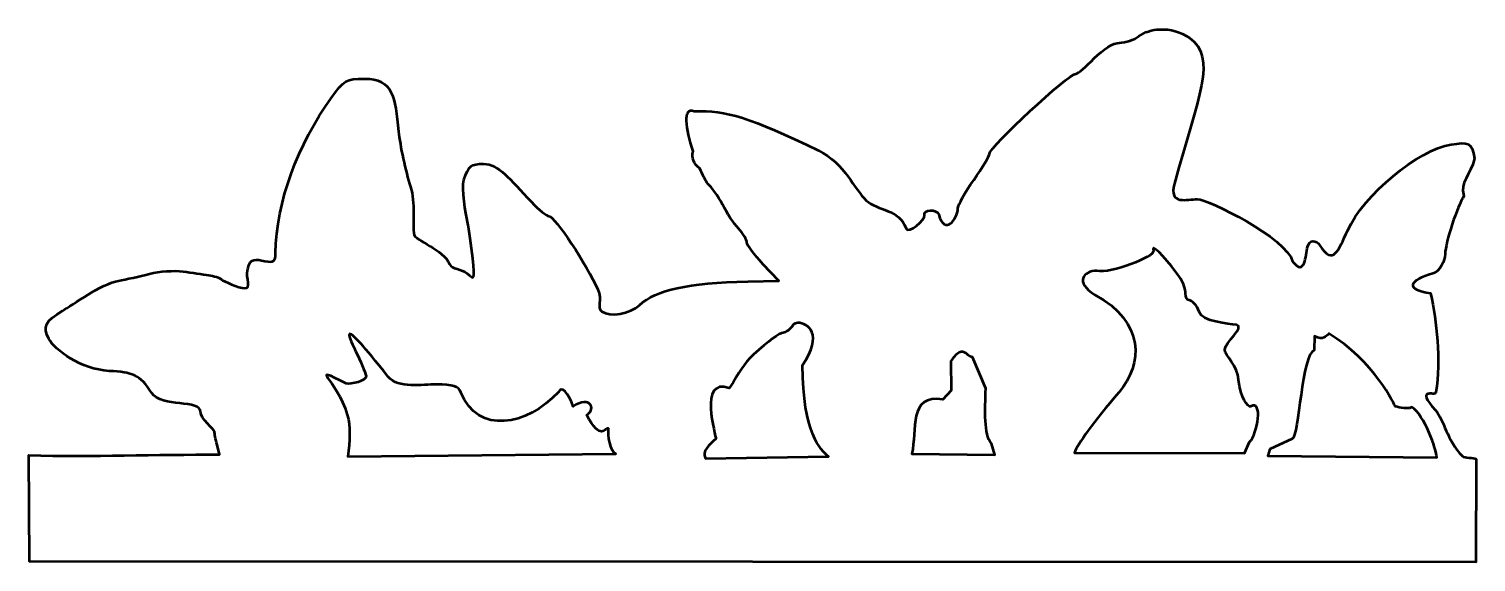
# Model space of a CAD drawing. Header units: centimetres. Extents: x -8.7 to 8.7, y -3.2 to 3.2.
import ezdxf

# ---------------------------------------------------------------- set-up
doc = ezdxf.new("R2010")
doc.units = ezdxf.units.CM
doc.header["$MEASUREMENT"] = 0
doc.layers.add('Layer 1', color=7, linetype='Continuous')

msp = doc.modelspace()

# ---------------------------------------------------------------- linework, layer by layer
at = {"layer": 'Layer 1', "color": 36, "lineweight": 53}
for points, knots in [([(4.89258, 3.19918), (4.79769, 3.19507), (4.70783, 3.16724), (4.64076, 3.1171), (4.64076, 3.1171), (4.58345, 3.07426), (4.47883, 3.03875), (4.4088, 3.03821), (4.4088, 3.03821), (4.33405, 3.03764), (4.2085, 2.96066), (4.10429, 2.85142), (4.10429, 2.85142), (4.00666, 2.74907), (3.90666, 2.66568), (3.88247, 2.66581), (3.88247, 2.66581), (3.79802, 2.66629), (2.84559, 1.78489), (2.84514, 1.70594), (2.84514, 1.70594), (2.84498, 1.67749), (2.76021, 1.53531), (2.65648, 1.3895), (2.65648, 1.3895), (2.55275, 1.24369), (2.46912, 1.09015), (2.46685, 1.04826), (2.46685, 1.04826), (2.4598, 0.91791), (2.31301, 0.71735), (2.23575, 0.97515), (2.23575, 0.97515), (2.21513, 1.04397), (2.04744, 1.0391), (2.06537, 0.96537), (2.06537, 0.96537), (2.07644, 0.91985), (1.87321, 0.73115), (1.84454, 0.8087), (1.84454, 0.8087), (1.75696, 1.04561), (1.50668, 1.01581), (1.36523, 1.14463), (1.36523, 1.14463), (1.22556, 1.27183), (1.10956, 1.5899), (0.79232, 1.7432), (0.79232, 1.7432), (-0.03614, 2.14354), (-0.31034, 2.23024), (-0.69909, 2.21633), (-0.69909, 2.21633), (-0.84176, 2.27593), (-0.80188, 2.00343), (-0.713, 1.73507), (-0.713, 1.73507), (-0.73549, 1.65487), (-0.70542, 1.58449), (-0.63433, 1.52847), (-0.63433, 1.52847), (-0.60217, 1.45454), (-0.56874, 1.3893), (-0.53785, 1.34228), (-0.53785, 1.34228), (-0.49183, 1.30816), (-0.41264, 1.19779), (-0.36147, 1.09736), (-0.36147, 1.09736), (-0.3103, 0.99694), (-0.22332, 0.86612), (-0.16799, 0.80604), (-0.16799, 0.80604), (-0.11266, 0.74597), (-0.06706, 0.67051), (-0.06724, 0.63845), (-0.06724, 0.63845), (-0.06743, 0.60639), (0.0242, 0.49557), (0.12395, 0.38022), (0.12395, 0.38022), (0.12395, 0.38022), (0.31629, 0.17986), (0.31629, 0.17986), (0.31629, 0.17986), (0.31629, 0.17986), (-0.05749, 0.1704), (-0.05749, 0.1704), (-0.05749, 0.1704), (-0.78261, 0.15234), (-1.15359, 0.07484), (-1.35888, -0.11327), (-1.35888, -0.11327), (-1.47069, -0.21572), (-1.7075, -0.26369), (-1.81076, -0.18926), (-1.81076, -0.18926), (-1.87113, -0.14574), (-1.80195, -0.05212), (-1.85722, 0.07476), (-1.85722, 0.07476), (-1.98375, 0.36525), (-2.37837, 0.95664), (-2.44589, 0.95702), (-2.44589, 0.95702), (-2.47394, 0.95718), (-2.56832, 1.0335), (-2.65578, 1.12606), (-2.65578, 1.12606), (-2.92209, 1.40791), (-3.04619, 1.58221), (-3.22867, 1.58324), (-3.22867, 1.58324), (-3.37917, 1.58409), (-3.40944, 1.55996), (-3.46539, 1.39358), (-3.46539, 1.39358), (-3.50068, 1.28866), (-3.44125, 0.9791), (-3.42197, 0.88566), (-3.42197, 0.88566), (-3.40268, 0.79222), (-3.37498, 0.595), (-3.35996, 0.44791), (-3.35996, 0.44791), (-3.33366, 0.19037), (-3.33595, 0.18358), (-3.43126, 0.26889), (-3.43126, 0.26889), (-3.48569, 0.31761), (-3.61545, 0.32273), (-3.63735, 0.37837), (-3.63735, 0.37837), (-3.70904, 0.56051), (-4.05874, 0.65455), (-4.0677, 0.7471), (-4.0677, 0.7471), (-4.07898, 0.86369), (-4.04743, 1.11648), (-4.10752, 1.30792), (-4.10752, 1.30792), (-4.16761, 1.49936), (-4.23225, 1.79883), (-4.25092, 1.97351), (-4.25092, 1.97351), (-4.29548, 2.39029), (-4.31259, 2.60474), (-4.66323, 2.60672), (-4.66323, 2.60672), (-4.87787, 2.60794), (-4.90801, 2.59043), (-5.05979, 2.37249), (-5.05979, 2.37249), (-5.45806, 1.81851), (-5.72089, 1.12704), (-5.72767, 0.51259), (-5.72767, 0.51259), (-5.72824, 0.41177), (-5.75123, 0.39421), (-5.85638, 0.41493), (-5.85638, 0.41493), (-5.96412, 0.43616), (-6.03059, 0.4609), (-6.06196, 0.32184), (-6.06196, 0.32184), (-6.09021, 0.19661), (-6.00841, 0.0892), (-6.09966, 0.08971), (-6.09966, 0.08971), (-6.16592, 0.09009), (-6.35664, 0.17416), (-6.37688, 0.19464), (-6.37688, 0.19464), (-6.39712, 0.21511), (-6.46751, 0.23902), (-6.53285, 0.24761), (-6.53285, 0.24761), (-6.59819, 0.2562), (-6.73572, 0.27571), (-6.83854, 0.29068), (-6.83854, 0.29068), (-6.94136, 0.30565), (-7.12194, 0.29321), (-7.23971, 0.26319), (-7.23971, 0.26319), (-7.35748, 0.23317), (-7.52562, 0.19545), (-7.61392, 0.17932), (-7.61392, 0.17932), (-7.70221, 0.16319), (-7.86875, 0.08776), (-7.98364, 0.01191), (-7.98364, 0.01191), (-8.09852, -0.06393), (-8.23489, -0.15042), (-8.28653, -0.18068), (-8.28653, -0.18068), (-8.4934, -0.3019), (-8.52753, -0.37602), (-8.45132, -0.5171), (-8.45132, -0.5171), (-8.37722, -0.65428), (-8.06859, -0.88408), (-7.72425, -0.90487), (-7.72425, -0.90487), (-7.44648, -0.92165), (-7.35699, -0.94573), (-7.21394, -1.16904), (-7.21394, -1.16904), (-7.10051, -1.34611), (-6.62125, -1.24444), (-6.62901, -1.39808), (-6.62901, -1.39808), (-6.63276, -1.47243), (-6.46111, -1.61015), (-6.46084, -1.6322), (-6.46084, -1.6322), (-6.46057, -1.65425), (-6.44655, -1.72605), (-6.42949, -1.79113), (-6.42949, -1.79113), (-6.42949, -1.79113), (-6.39874, -1.90954), (-6.39874, -1.90954), (-6.39874, -1.90954), (-7.1691, -1.90302), (-7.91911, -1.93896), (-8.68911, -1.91558), (-8.68911, -1.91558), (-8.68911, -1.91558), (-8.6823, -3.19391), (-8.6823, -3.19391), (-8.6823, -3.19391), (-8.6823, -3.19391), (8.68702, -3.19975), (8.68702, -3.19975), (8.68702, -3.19975), (8.68702, -3.19975), (8.68905, -1.96529), (8.68905, -1.96529), (8.68905, -1.96529), (8.65816, -1.9392), (8.55, -1.95301), (8.52473, -1.92715), (8.52473, -1.92715), (8.33255, -1.73046), (8.30896, -1.49773), (8.20126, -1.37547), (8.20126, -1.37547), (7.94874, -1.08881), (8.20039, -1.21158), (8.20742, -1.16466), (8.20742, -1.16466), (8.26825, -0.75867), (8.21654, -0.31273), (8.14391, 0.02965), (8.14391, 0.02965), (7.82988, 0.07209), (7.88297, 0.18678), (8.17006, 0.2668), (8.17006, 0.2668), (8.25457, 0.29036), (8.31732, 0.4266), (8.31772, 0.49748), (8.31772, 0.49748), (8.3186, 0.65324), (8.46657, 1.06719), (8.54412, 1.19983), (8.54412, 1.19983), (8.48511, 1.36427), (8.62644, 1.44488), (8.66902, 1.64644), (8.66902, 1.64644), (8.63912, 1.8515), (8.59152, 1.84599), (8.38885, 1.81505), (8.38885, 1.81505), (7.99572, 1.75502), (7.34185, 1.21194), (7.14522, 0.78111), (7.14522, 0.78111), (7.03915, 0.54872), (6.97147, 0.34885), (6.81431, 0.60439), (6.81431, 0.60439), (6.7706, 0.67546), (6.68502, 0.67336), (6.66539, 0.5887), (6.66539, 0.5887), (6.64187, 0.48722), (6.63508, 0.22043), (6.48662, 0.41194), (6.48662, 0.41194), (6.41457, 0.69125), (5.46913, 1.15938), (5.34238, 1.1601), (5.34238, 1.1601), (5.22846, 1.16075), (4.99184, 1.0779), (5.06645, 1.3477), (5.06645, 1.3477), (5.35783, 2.40136), (5.58225, 2.8561), (5.2467, 3.09792), (5.2467, 3.09792), (5.14525, 3.17103), (5.01457, 3.20444), (4.89256, 3.19915), (4.89256, 3.19915), (4.89256, 3.19915), (4.89258, 3.19918), (4.89258, 3.19918)], [0, 0, 0, 0, 0.01265823, 0.01265823, 0.01265823, 0.01265823, 0.02531646, 0.02531646, 0.02531646, 0.02531646, 0.03797468, 0.03797468, 0.03797468, 0.03797468, 0.05063291, 0.05063291, 0.05063291, 0.05063291, 0.06329114, 0.06329114, 0.06329114, 0.06329114, 0.07594937, 0.07594937, 0.07594937, 0.07594937, 0.08860759, 0.08860759, 0.08860759, 0.08860759, 0.10126582, 0.10126582, 0.10126582, 0.10126582, 0.11392405, 0.11392405, 0.11392405, 0.11392405, 0.12658228, 0.12658228, 0.12658228, 0.12658228, 0.13924051, 0.13924051, 0.13924051, 0.13924051, 0.15189873, 0.15189873, 0.15189873, 0.15189873, 0.16455696, 0.16455696, 0.16455696, 0.16455696, 0.17721519, 0.17721519, 0.17721519, 0.17721519, 0.18987342, 0.18987342, 0.18987342, 0.18987342, 0.20253165, 0.20253165, 0.20253165, 0.20253165, 0.21518987, 0.21518987, 0.21518987, 0.21518987, 0.2278481, 0.2278481, 0.2278481, 0.2278481, 0.24050633, 0.24050633, 0.24050633, 0.24050633, 0.25316456, 0.25316456, 0.25316456, 0.25316456, 0.26582278, 0.26582278, 0.26582278, 0.26582278, 0.27848101, 0.27848101, 0.27848101, 0.27848101, 0.29113924, 0.29113924, 0.29113924, 0.29113924, 0.30379747, 0.30379747, 0.30379747, 0.30379747, 0.3164557, 0.3164557, 0.3164557, 0.3164557, 0.32911392, 0.32911392, 0.32911392, 0.32911392, 0.34177215, 0.34177215, 0.34177215, 0.34177215, 0.35443038, 0.35443038, 0.35443038, 0.35443038, 0.36708861, 0.36708861, 0.36708861, 0.36708861, 0.37974684, 0.37974684, 0.37974684, 0.37974684, 0.39240506, 0.39240506, 0.39240506, 0.39240506, 0.40506329, 0.40506329, 0.40506329, 0.40506329, 0.41772152, 0.41772152, 0.41772152, 0.41772152, 0.43037975, 0.43037975, 0.43037975, 0.43037975, 0.44303797, 0.44303797, 0.44303797, 0.44303797, 0.4556962, 0.4556962, 0.4556962, 0.4556962, 0.46835443, 0.46835443, 0.46835443, 0.46835443, 0.48101266, 0.48101266, 0.48101266, 0.48101266, 0.49367089, 0.49367089, 0.49367089, 0.49367089, 0.50632911, 0.50632911, 0.50632911, 0.50632911, 0.51898734, 0.51898734, 0.51898734, 0.51898734, 0.53164557, 0.53164557, 0.53164557, 0.53164557, 0.5443038, 0.5443038, 0.5443038, 0.5443038, 0.55696203, 0.55696203, 0.55696203, 0.55696203, 0.56962025, 0.56962025, 0.56962025, 0.56962025, 0.58227848, 0.58227848, 0.58227848, 0.58227848, 0.59493671, 0.59493671, 0.59493671, 0.59493671, 0.60759494, 0.60759494, 0.60759494, 0.60759494, 0.62025316, 0.62025316, 0.62025316, 0.62025316, 0.63291139, 0.63291139, 0.63291139, 0.63291139, 0.64556962, 0.64556962, 0.64556962, 0.64556962, 0.65822785, 0.65822785, 0.65822785, 0.65822785, 0.67088608, 0.67088608, 0.67088608, 0.67088608, 0.6835443, 0.6835443, 0.6835443, 0.6835443, 0.69620253, 0.69620253, 0.69620253, 0.69620253, 0.70886076, 0.70886076, 0.70886076, 0.70886076, 0.72151899, 0.72151899, 0.72151899, 0.72151899, 0.73417722, 0.73417722, 0.73417722, 0.73417722, 0.74683544, 0.74683544, 0.74683544, 0.74683544, 0.75949367, 0.75949367, 0.75949367, 0.75949367, 0.7721519, 0.7721519, 0.7721519, 0.7721519, 0.78481013, 0.78481013, 0.78481013, 0.78481013, 0.79746835, 0.79746835, 0.79746835, 0.79746835, 0.81012658, 0.81012658, 0.81012658, 0.81012658, 0.82278481, 0.82278481, 0.82278481, 0.82278481, 0.83544304, 0.83544304, 0.83544304, 0.83544304, 0.84810127, 0.84810127, 0.84810127, 0.84810127, 0.86075949, 0.86075949, 0.86075949, 0.86075949, 0.87341772, 0.87341772, 0.87341772, 0.87341772, 0.88607595, 0.88607595, 0.88607595, 0.88607595, 0.89873418, 0.89873418, 0.89873418, 0.89873418, 0.91139241, 0.91139241, 0.91139241, 0.91139241, 0.92405063, 0.92405063, 0.92405063, 0.92405063, 0.93670886, 0.93670886, 0.93670886, 0.93670886, 0.94936709, 0.94936709, 0.94936709, 0.94936709, 0.96202532, 0.96202532, 0.96202532, 0.96202532, 0.97468354, 0.97468354, 0.97468354, 0.97468354, 1, 1, 1, 1]), ([(4.8198, 0.57025), (4.86512, 0.56645), (5.09418, 0.28092), (5.1402, 0.20628), (5.1402, 0.20628), (5.17381, 0.15178), (5.20144, 0.07018), (5.20119, 0.02568), (5.20119, 0.02568), (5.20093, -0.01882), (5.22012, -0.05463), (5.24456, -0.05477), (5.24456, -0.05477), (5.26899, -0.0549), (5.34226, -0.11063), (5.36283, -0.19435), (5.36283, -0.19435), (5.3921, -0.31347), (5.72303, -0.33627), (5.81174, -0.35151), (5.81174, -0.35151), (5.92262, -0.37057), (5.67163, -0.56338), (5.67114, -0.6492), (5.67114, -0.6492), (5.67074, -0.71953), (5.83433, -0.84689), (5.83611, -1.01064), (5.83611, -1.01064), (5.85736, -1.22675), (5.95364, -1.34459), (5.97982, -1.32979), (5.97982, -1.32979), (6.13724, -1.24079), (6.06476, -1.66353), (5.96997, -1.75473), (5.96997, -1.75473), (5.96997, -1.75473), (5.90802, -1.88998), (5.90802, -1.88998), (5.90802, -1.88998), (5.90802, -1.88998), (3.86741, -1.88586), (3.86741, -1.88586), (3.86741, -1.88586), (3.89836, -1.78837), (4.09772, -1.51558), (4.3982, -1.16291), (4.3982, -1.16291), (4.69057, -0.81976), (4.7143, -0.31343), (4.11298, 0.01033), (4.11298, 0.01033), (3.86496, 0.16205), (3.97473, 0.29909), (4.13611, 0.29876), (4.13611, 0.29876), (4.30134, 0.25943), (4.83569, 0.46877), (4.81466, 0.54131), (4.81466, 0.54131), (4.80982, 0.55801), (4.81077, 0.56722), (4.81564, 0.56942), (4.81564, 0.56942), (4.81671, 0.5699), (4.81832, 0.57035), (4.81978, 0.57022), (4.81978, 0.57022), (4.81978, 0.57022), (4.8198, 0.57025), (4.8198, 0.57025)], [0, 0, 0, 0, 0.05263158, 0.05263158, 0.05263158, 0.05263158, 0.10526316, 0.10526316, 0.10526316, 0.10526316, 0.15789474, 0.15789474, 0.15789474, 0.15789474, 0.21052632, 0.21052632, 0.21052632, 0.21052632, 0.26315789, 0.26315789, 0.26315789, 0.26315789, 0.31578947, 0.31578947, 0.31578947, 0.31578947, 0.36842105, 0.36842105, 0.36842105, 0.36842105, 0.42105263, 0.42105263, 0.42105263, 0.42105263, 0.47368421, 0.47368421, 0.47368421, 0.47368421, 0.52631579, 0.52631579, 0.52631579, 0.52631579, 0.57894737, 0.57894737, 0.57894737, 0.57894737, 0.63157895, 0.63157895, 0.63157895, 0.63157895, 0.68421053, 0.68421053, 0.68421053, 0.68421053, 0.73684211, 0.73684211, 0.73684211, 0.73684211, 0.78947368, 0.78947368, 0.78947368, 0.78947368, 0.84210526, 0.84210526, 0.84210526, 0.84210526, 0.89473684, 0.89473684, 0.89473684, 0.89473684, 1, 1, 1, 1]), ([(0.54576, -0.32662), (0.65955, -0.32321), (0.86085, -0.46179), (0.59911, -0.8346), (0.59911, -0.8346), (0.60581, -1.65614), (0.8193, -1.85658), (0.91205, -1.93193), (0.91205, -1.93193), (0.91205, -1.93193), (-0.56563, -1.95415), (-0.56563, -1.95415), (-0.56563, -1.95415), (-0.60665, -1.86401), (-0.52564, -1.79166), (-0.43945, -1.72004), (-0.43945, -1.72004), (-0.43533, -1.69856), (-0.6575, -0.96847), (-0.27891, -1.1124), (-0.27891, -1.1124), (-0.14772, -0.91006), (-0.11468, -0.8236), (0.01361, -0.70643), (0.01361, -0.70643), (0.18756, -0.54756), (0.33111, -0.44447), (0.36733, -0.44467), (0.36733, -0.44467), (0.40355, -0.44488), (0.4538, -0.40001), (0.48776, -0.35027), (0.48776, -0.35027), (0.49791, -0.3354), (0.51951, -0.32741), (0.54577, -0.32662), (0.54577, -0.32662), (0.54577, -0.32662), (0.54576, -0.32662), (0.54576, -0.32662)], [0, 0, 0, 0, 0.09090909, 0.09090909, 0.09090909, 0.09090909, 0.18181818, 0.18181818, 0.18181818, 0.18181818, 0.27272727, 0.27272727, 0.27272727, 0.27272727, 0.36363636, 0.36363636, 0.36363636, 0.36363636, 0.45454545, 0.45454545, 0.45454545, 0.45454545, 0.54545455, 0.54545455, 0.54545455, 0.54545455, 0.63636364, 0.63636364, 0.63636364, 0.63636364, 0.72727273, 0.72727273, 0.72727273, 0.72727273, 0.81818182, 0.81818182, 0.81818182, 0.81818182, 1, 1, 1, 1]), ([(-4.83355, -0.45819), (-4.80108, -0.4618), (-4.67757, -0.59396), (-4.37346, -0.97592), (-4.37346, -0.97592), (-4.25994, -1.11849), (-3.95572, -1.06511), (-3.79849, -1.066), (-3.79849, -1.066), (-3.59262, -1.06717), (-3.52958, -1.09016), (-3.50137, -1.16112), (-3.50137, -1.16112), (-3.29705, -1.67495), (-2.71308, -1.56592), (-2.32972, -1.15784), (-2.32972, -1.15784), (-2.29665, -1.06758), (-2.20836, -1.1761), (-2.15209, -1.32917), (-2.15209, -1.32917), (-1.95746, -1.19964), (-1.86684, -1.35182), (-1.99143, -1.43013), (-1.99143, -1.43013), (-1.81887, -1.75774), (-1.77436, -1.58141), (-1.7286, -1.59368), (-1.7286, -1.59368), (-1.73727, -1.67154), (-1.71317, -1.87419), (-1.64187, -1.9001), (-1.64187, -1.9001), (-1.64187, -1.9001), (-4.85927, -1.9323), (-4.85927, -1.9323), (-4.85927, -1.9323), (-4.83474, -1.7466), (-4.82476, -1.56882), (-4.86635, -1.43037), (-4.86635, -1.43037), (-4.99916, -0.98826), (-5.35036, -0.82279), (-4.8791, -1.05326), (-4.8791, -1.05326), (-4.82447, -1.07381), (-4.63237, -1.01796), (-4.64049, -0.96779), (-4.64049, -0.96779), (-4.6591, -0.8528), (-4.89144, -0.45176), (-4.83356, -0.45819), (-4.83356, -0.45819), (-4.83356, -0.45819), (-4.83355, -0.45819), (-4.83355, -0.45819)], [0, 0, 0, 0, 0.06666667, 0.06666667, 0.06666667, 0.06666667, 0.13333333, 0.13333333, 0.13333333, 0.13333333, 0.2, 0.2, 0.2, 0.2, 0.26666667, 0.26666667, 0.26666667, 0.26666667, 0.33333333, 0.33333333, 0.33333333, 0.33333333, 0.4, 0.4, 0.4, 0.4, 0.46666667, 0.46666667, 0.46666667, 0.46666667, 0.53333333, 0.53333333, 0.53333333, 0.53333333, 0.6, 0.6, 0.6, 0.6, 0.66666667, 0.66666667, 0.66666667, 0.66666667, 0.73333333, 0.73333333, 0.73333333, 0.73333333, 0.8, 0.8, 0.8, 0.8, 0.86666667, 0.86666667, 0.86666667, 0.86666667, 1, 1, 1, 1]), ([(6.9216, -0.45454), (7.45903, -0.77294), (7.7195, -1.32972), (7.7195, -1.32972), (7.7195, -1.32972), (7.7195, -1.32972), (7.85038, -1.37284), (7.91705, -1.34076), (7.91705, -1.34076), (8.06755, -1.42488), (8.21678, -1.85054), (8.21625, -1.94439), (8.21625, -1.94439), (8.21625, -1.94439), (6.18814, -1.9238), (6.18814, -1.9238), (6.18814, -1.9238), (6.18814, -1.9238), (6.21093, -1.84207), (6.21093, -1.84207), (6.21093, -1.84207), (6.21093, -1.84207), (6.48117, -1.7204), (6.48117, -1.7204), (6.48117, -1.7204), (6.56228, -1.68378), (6.59518, -0.69562), (6.74601, -0.65446), (6.74601, -0.65446), (6.74601, -0.65446), (6.74861, -0.48745), (6.74861, -0.48745), (6.74861, -0.48745), (6.85508, -0.53793), (6.8831, -0.49001), (6.92161, -0.45453), (6.92161, -0.45453), (6.92161, -0.45453), (6.9216, -0.45454), (6.9216, -0.45454)], [0, 0, 0, 0, 0.09090909, 0.09090909, 0.09090909, 0.09090909, 0.18181818, 0.18181818, 0.18181818, 0.18181818, 0.27272727, 0.27272727, 0.27272727, 0.27272727, 0.36363636, 0.36363636, 0.36363636, 0.36363636, 0.45454545, 0.45454545, 0.45454545, 0.45454545, 0.54545455, 0.54545455, 0.54545455, 0.54545455, 0.63636364, 0.63636364, 0.63636364, 0.63636364, 0.72727273, 0.72727273, 0.72727273, 0.72727273, 0.81818182, 0.81818182, 0.81818182, 0.81818182, 1, 1, 1, 1]), ([(2.50753, -0.67426), (2.56039, -0.6699), (2.59256, -0.73476), (2.64276, -0.73952), (2.64276, -0.73952), (2.64276, -0.73952), (2.80104, -1.11497), (2.80104, -1.11497), (2.80104, -1.11497), (2.79476, -1.37935), (2.77359, -1.66591), (2.87088, -1.77684), (2.87088, -1.77684), (2.87088, -1.77684), (2.91063, -1.91101), (2.91063, -1.91101), (2.91063, -1.91101), (2.91063, -1.91101), (1.91519, -1.89875), (1.91519, -1.89875), (1.91519, -1.89875), (1.97556, -1.62), (1.86763, -1.17911), (2.286, -1.246), (2.286, -1.246), (2.286, -1.246), (2.38665, -1.13908), (2.38665, -1.13908), (2.38665, -1.13908), (2.38665, -1.13908), (2.38204, -0.78517), (2.38204, -0.78517), (2.38204, -0.78517), (2.43648, -0.70471), (2.4758, -0.67687), (2.50752, -0.67426), (2.50752, -0.67426), (2.50752, -0.67426), (2.50753, -0.67426), (2.50753, -0.67426)], [0, 0, 0, 0, 0.09090909, 0.09090909, 0.09090909, 0.09090909, 0.18181818, 0.18181818, 0.18181818, 0.18181818, 0.27272727, 0.27272727, 0.27272727, 0.27272727, 0.36363636, 0.36363636, 0.36363636, 0.36363636, 0.45454545, 0.45454545, 0.45454545, 0.45454545, 0.54545455, 0.54545455, 0.54545455, 0.54545455, 0.63636364, 0.63636364, 0.63636364, 0.63636364, 0.72727273, 0.72727273, 0.72727273, 0.72727273, 0.81818182, 0.81818182, 0.81818182, 0.81818182, 1, 1, 1, 1])]:
    msp.add_open_spline(points, degree=3, knots=knots, dxfattribs=at)

doc.saveas('drawing.dxf')
